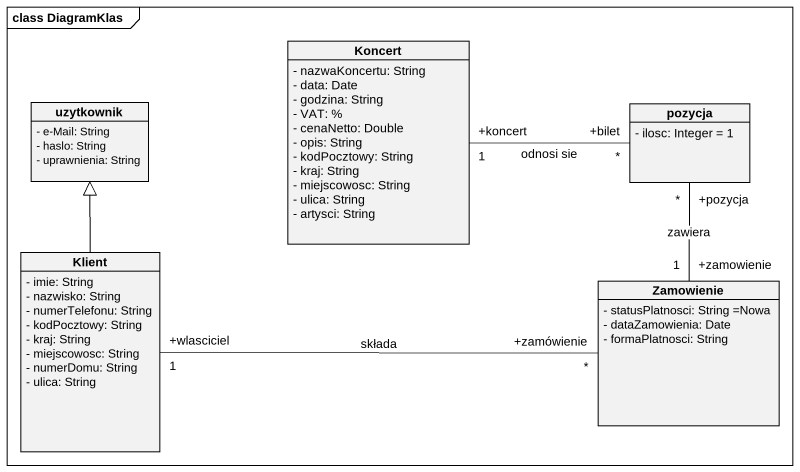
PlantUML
@startuml
mainframe class DiagramKlas
hide circle
hide empty members
skinparam classAttributeIconSize 0
class Koncert {
  - nazwaKoncertu: String
  - data: Date
  - godzina: String
  - VAT: %
  - cenaNetto: Double
  - opis: String
  - kodPocztowy: String
  - kraj: String
  - miejscowosc: String
  - ulica: String
  - artysci: String
}
class uzytkownik {
  - e-Mail: String
  - haslo: String
  - uprawnienia: String
}
class pozycja {
  - ilosc: Integer = 1
}
class Klient {
  - imie: String
  - nazwisko: String
  - numerTelefonu: String
  - kodPocztowy: String
  - kraj: String
  - miejscowosc: String
  - numerDomu: String
  - ulica: String
}
class Zamowienie {
  - statusPlatnosci: String =Nowa
  - dataZamowienia: Date
  - formaPlatnosci: String
}
pozycja "+bilet\n*" -left- "+koncert\n1" Koncert : odnosi sie
pozycja "+pozycja\n*" -- "+zamowienie\n1" Zamowienie : zawiera
Klient -up-|> uzytkownik
Zamowienie "+zamówienie\n*" -left- "+wlasciciel\n1" Klient : składa
@enduml
